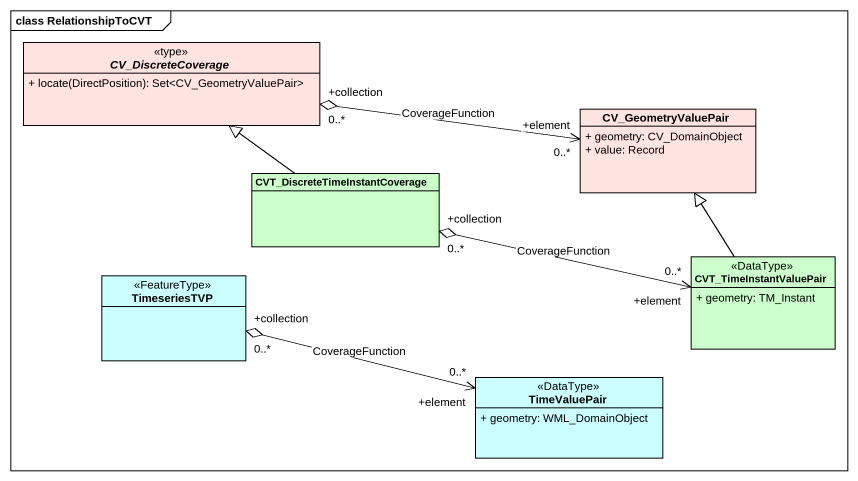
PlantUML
@startuml
mainframe class RelationshipToCVT
hide circle
hide empty members
skinparam classAttributeIconSize 0
abstract class CV_DiscreteCoverage <<type>> #FFE4E1 {
  + locate(DirectPosition): Set<CV_GeometryValuePair>
}
class CV_GeometryValuePair #FFE4E1 {
  + geometry: CV_DomainObject
  + value: Record
}
class "CVT_DiscreteTimeInstantCoverage" as CVT_DiscreteTimeInstantCover #CCFFCC
class CVT_TimeInstantValuePair <<DataType>> #CCFFCC {
  + geometry: TM_Instant
}
class TimeseriesTVP <<FeatureType>> #CCFFFF
class TimeValuePair <<DataType>> #CCFFFF {
  + geometry: WML_DomainObject
}
CV_GeometryValuePair "+element\n0..*" <-left-o "+collection\n0..*" CV_DiscreteCoverage : CoverageFunction
CVT_DiscreteTimeInstantCover -up-|> CV_DiscreteCoverage
CVT_TimeInstantValuePair -up-|> CV_GeometryValuePair
CVT_TimeInstantValuePair "+element\n0..*" <-left-o "+collection\n0..*" CVT_DiscreteTimeInstantCover : CoverageFunction
TimeseriesTVP "+collection\n0..*" o-right-> "+element\n0..*" TimeValuePair : CoverageFunction
@enduml
